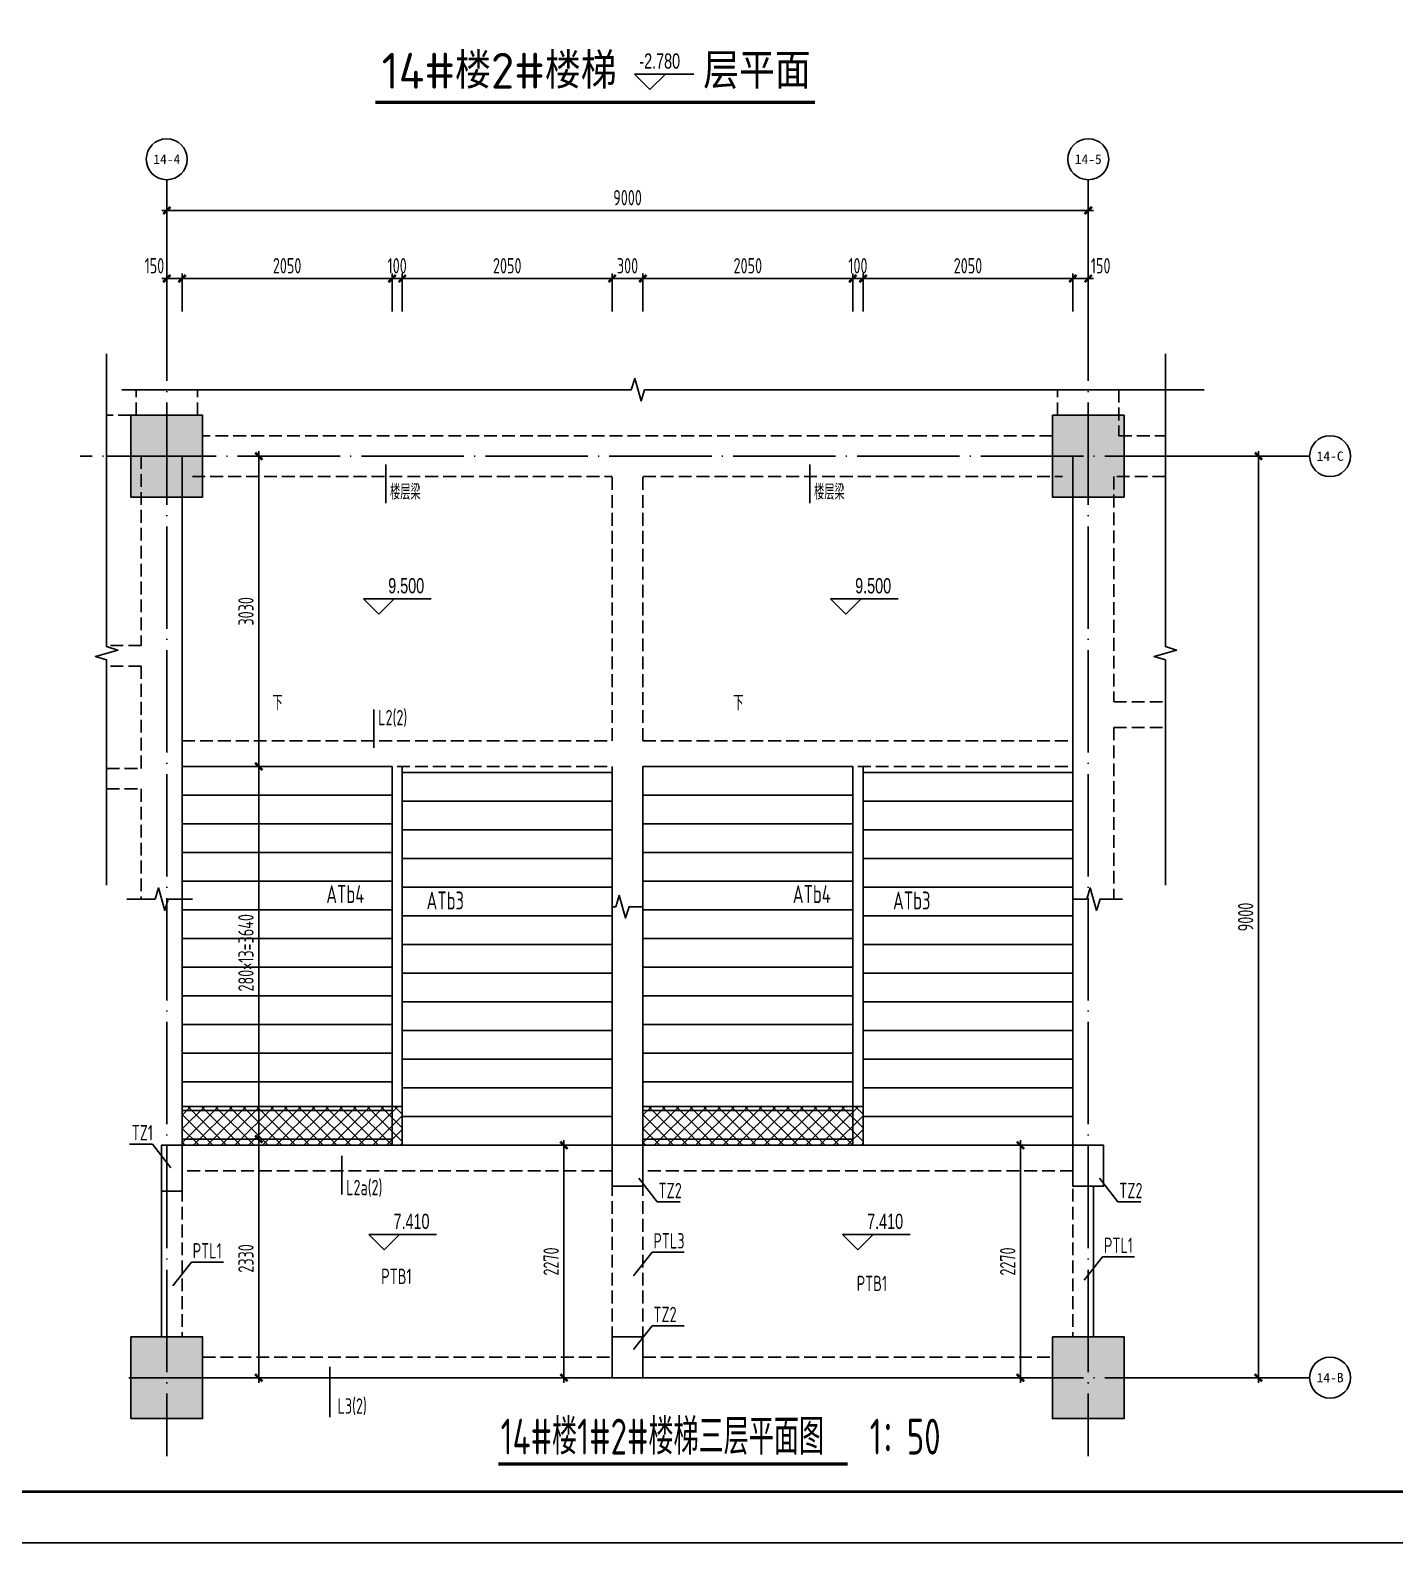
# Model space of a CAD drawing. Extents: x 458696 to 839151, y -191463 to 35158.
# Drawn here: x 521367 to 534694, y -13509 to 1263 of the extents above; entities that cross this region are included whole.
import ezdxf
from ezdxf.enums import TextEntityAlignment as Align

# ---------------------------------------------------------------- set-up
doc = ezdxf.new("R2010")
doc.units = 0
doc.header["$LTSCALE"] = 500
for name, pattern in [('CENTER', [2, 1.25, -0.25, 0.25, -0.25]), ('DASH', [0.35, 0.25, -0.1]), ('DOTE', [2.42, 2, -0.2, 0.02, -0.2])]:
    doc.linetypes.add(name, pattern=pattern)
doc.layers.get('0').update_dxf_attribs({"linetype": 'CONTINUOUS'})
doc.layers.get('Defpoints').update_dxf_attribs({"color": 167, "linetype": 'CONTINUOUS'})
for name, color, linetype in [('02-TEXT_轴号', 7, 'CONTINUOUS'), ('104-14# 核心筒$0$DIM_SYMB', 3, 'CONTINUOUS'), ('AXIS', 253, 'CENTER'), ('DIM', 3, 'CONTINUOUS'), ('DIM_SYMB', 3, 'CONTINUOUS'), ('PUB_TEXT', 7, 'CONTINUOUS'), ('s-beam', 4, 'DASH'), ('s-colu', 2, 'CONTINUOUS'), ('s-colu-hatc', 251, 'CONTINUOUS'), ('s-dim', 3, 'CONTINUOUS'), ('S-DIM-SYMB', 3, 'CONTINUOUS'), ('S-SLAB-HOLE', 5, 'CONTINUOUS'), ('s-stair', 7, 'CONTINUOUS'), ('s-thin', 3, 'CONTINUOUS'), ('S_TEXT', 7, 'CONTINUOUS'), ('S_THIN', 7, 'CONTINUOUS')]:
    doc.layers.add(name, color=color, linetype=linetype)
doc.styles.add('_TCH_AXIS', font='STXIHEI.TTF')
doc.styles.add('_TCH_DIM', font='ros.shx', dxfattribs={"width": 0.8, "bigfont": 'jd.shx'})
doc.styles.add('TSSD_Dimension', font='tssdeng.shx', dxfattribs={"width": 0.7, "bigfont": 'TSSDCHN.SHX'})
doc.styles.add('TSSD_Rein', font='Tssdeng.shx', dxfattribs={"width": 0.7, "bigfont": 'hztxt.shx'})
doc.dimstyles.new('TSSD_50_50', dxfattribs={"dimtxt": 150, "dimasz": 50, "dimexe": 50, "dimexo": 125, "dimgap": 50, "dimtad": 1, "dimdec": 0, "dimzin": 0, "dimdsep": 46, "dimtxsty": 'TSSD_Dimension', "dimblk": 'ARCHTICK', "dimblk1": 'ARCHTICK', "dimblk2": 'ARCHTICK', "dimcen": 0, "dimdle": 50, "dimclrt": 7, "dimadec": 0, "dimazin": 0, "dimtfac": 1, "dimtdec": 0, "dimtix": 1, "dimtmove": 2, "dimatfit": 3, "dimfxl": 1, "dimtolj": 1, "dimtzin": 0, "dimarcsym": 0})

# ---------------------------------------------------------------- blocks, each defined once
blk = doc.blocks.new('_ArchTick')
at = {"color": 0, "const_width": 0.5}
blk.add_lwpolyline([(-0.71, -0.71), (0.71, 0.71)], dxfattribs=at)
blk = doc.blocks.new('*D584')
at = {"layer": 'Defpoints', "color": 0, "transparency": 16777216}
for p in [(533006, -2897), (533363, -2897), (533006, -11897)]:
    blk.add_point(p, dxfattribs=at)
at = {"layer": 's-dim', "color": 0, "lineweight": -2, "transparency": 16777216}
for p, q in [((533131, -2897), (533413, -2897)), ((533363, -11947), (533363, -2847)), ((533131, -11897), (533413, -11897))]:
    blk.add_line(p, q, dxfattribs=at)
at = {"layer": 's-dim', "color": 0, "lineweight": -2, "transparency": 16777216, "xscale": 50, "yscale": 50, "zscale": 50}
for p, rotation in [((533363, -2897), 90), ((533363, -11897), 270)]:
    blk.add_blockref('_ArchTick', p, dxfattribs=dict(at, rotation=rotation))
at = {"layer": 's-dim', "color": 7, "transparency": 16777216, "insert": (533238, -7397), "char_height": 150, "attachment_point": 5, "rotation": 90, "style": 'TSSD_Dimension'}
blk.add_mtext('\\A1;9000', dxfattribs=at)
blk = doc.blocks.new('*D585')
at = {"layer": 'Defpoints', "color": 0, "transparency": 16777216}
for p in [(531701, -497), (522701, -1096), (531701, -1096)]:
    blk.add_point(p, dxfattribs=at)
at = {"layer": 's-dim', "color": 0, "lineweight": -2, "transparency": 16777216}
for p, q in [((522651, -497), (531751, -497)), ((522701, -971), (522701, -447)), ((531701, -971), (531701, -447))]:
    blk.add_line(p, q, dxfattribs=at)
at = {"layer": 's-dim', "color": 0, "lineweight": -2, "transparency": 16777216, "xscale": 50, "yscale": 50, "zscale": 50, "rotation": 180}
blk.add_blockref('_ArchTick', (522701, -497), dxfattribs=at)
at = {"layer": 's-dim', "color": 0, "lineweight": -2, "transparency": 16777216, "xscale": 50, "yscale": 50, "zscale": 50}
blk.add_blockref('_ArchTick', (531701, -497), dxfattribs=at)
at = {"layer": 's-dim', "color": 7, "transparency": 16777216, "insert": (527201, -372), "char_height": 150, "attachment_point": 5, "style": 'TSSD_Dimension'}
blk.add_mtext('\\A1;9000', dxfattribs=at)
blk = doc.blocks.new('*D586')
at = {"layer": 'Defpoints', "color": 0, "transparency": 16777216}
for p in [(523313, -9567), (523599, -9567), (523313, -11897)]:
    blk.add_point(p, dxfattribs=at)
at = {"layer": 's-dim', "color": 0, "lineweight": -2, "transparency": 16777216}
for p, q in [((523438, -9567), (523649, -9567)), ((523599, -11947), (523599, -9517)), ((523438, -11897), (523649, -11897))]:
    blk.add_line(p, q, dxfattribs=at)
at = {"layer": 's-dim', "color": 0, "lineweight": -2, "transparency": 16777216, "xscale": 50, "yscale": 50, "zscale": 50}
for p, rotation in [((523599, -9567), 90), ((523599, -11897), 270)]:
    blk.add_blockref('_ArchTick', p, dxfattribs=dict(at, rotation=rotation))
at = {"layer": 's-dim', "color": 7, "transparency": 16777216, "insert": (523474, -10732), "char_height": 150, "attachment_point": 5, "rotation": 90, "style": 'TSSD_Dimension'}
blk.add_mtext('\\A1;2330', dxfattribs=at)
blk = doc.blocks.new('*D587')
at = {"layer": 'Defpoints', "color": 0, "transparency": 16777216}
for p in [(523313, -5927), (523599, -5927), (523313, -9567)]:
    blk.add_point(p, dxfattribs=at)
at = {"layer": 's-dim', "color": 0, "lineweight": -2, "transparency": 16777216}
for p, q in [((523599, -9617), (523599, -5877)), ((523438, -5927), (523649, -5927)), ((523438, -9567), (523649, -9567))]:
    blk.add_line(p, q, dxfattribs=at)
at = {"layer": 's-dim', "color": 0, "lineweight": -2, "transparency": 16777216, "xscale": 50, "yscale": 50, "zscale": 50}
for p, rotation in [((523599, -5927), 90), ((523599, -9567), 270)]:
    blk.add_blockref('_ArchTick', p, dxfattribs=dict(at, rotation=rotation))
at = {"layer": 's-dim', "color": 7, "transparency": 16777216, "insert": (523474, -7747), "char_height": 150, "attachment_point": 5, "rotation": 90, "style": 'TSSD_Dimension'}
blk.add_mtext('\\A1;280×13=3640', dxfattribs=at)
blk = doc.blocks.new('*D588')
at = {"layer": 'Defpoints', "color": 0, "transparency": 16777216}
for p in [(523313, -2897), (523599, -2897), (523313, -5927)]:
    blk.add_point(p, dxfattribs=at)
at = {"layer": 's-dim', "color": 0, "lineweight": -2, "transparency": 16777216}
for p, q in [((523438, -2897), (523649, -2897)), ((523599, -5977), (523599, -2847)), ((523438, -5927), (523649, -5927))]:
    blk.add_line(p, q, dxfattribs=at)
at = {"layer": 's-dim', "color": 0, "lineweight": -2, "transparency": 16777216, "xscale": 50, "yscale": 50, "zscale": 50}
for p, rotation in [((523599, -2897), 90), ((523599, -5927), 270)]:
    blk.add_blockref('_ArchTick', p, dxfattribs=dict(at, rotation=rotation))
at = {"layer": 's-dim', "color": 7, "transparency": 16777216, "insert": (523474, -4412), "char_height": 150, "attachment_point": 5, "rotation": 90, "style": 'TSSD_Dimension'}
blk.add_mtext('\\A1;3030', dxfattribs=at)
blk = doc.blocks.new('*D589')
at = {"layer": 'Defpoints', "color": 0, "transparency": 16777216}
for p in [(522851, -1162), (522701, -1610), (522851, -1610)]:
    blk.add_point(p, dxfattribs=at)
at = {"layer": 's-dim', "color": 0, "lineweight": -2, "transparency": 16777216}
for p, q in [((522651, -1162), (522901, -1162)), ((522701, -1485), (522701, -1112)), ((522851, -1485), (522851, -1112))]:
    blk.add_line(p, q, dxfattribs=at)
at = {"layer": 's-dim', "color": 0, "lineweight": -2, "transparency": 16777216, "xscale": 50, "yscale": 50, "zscale": 50, "rotation": 180}
blk.add_blockref('_ArchTick', (522701, -1162), dxfattribs=at)
at = {"layer": 's-dim', "color": 0, "lineweight": -2, "transparency": 16777216, "xscale": 50, "yscale": 50, "zscale": 50}
blk.add_blockref('_ArchTick', (522851, -1162), dxfattribs=at)
at = {"layer": 's-dim', "color": 7, "transparency": 16777216, "insert": (522580, -1037), "char_height": 150, "attachment_point": 5, "style": 'TSSD_Dimension'}
blk.add_mtext('\\A1;150', dxfattribs=at)
blk = doc.blocks.new('*D590')
at = {"layer": 'Defpoints', "color": 0, "transparency": 16777216}
for p in [(524901, -1162), (522851, -1610), (524901, -1610)]:
    blk.add_point(p, dxfattribs=at)
at = {"layer": 's-dim', "color": 0, "lineweight": -2, "transparency": 16777216}
for p, q in [((522801, -1162), (524951, -1162)), ((522851, -1485), (522851, -1112)), ((524901, -1485), (524901, -1112))]:
    blk.add_line(p, q, dxfattribs=at)
at = {"layer": 's-dim', "color": 0, "lineweight": -2, "transparency": 16777216, "xscale": 50, "yscale": 50, "zscale": 50, "rotation": 180}
blk.add_blockref('_ArchTick', (522851, -1162), dxfattribs=at)
at = {"layer": 's-dim', "color": 0, "lineweight": -2, "transparency": 16777216, "xscale": 50, "yscale": 50, "zscale": 50}
blk.add_blockref('_ArchTick', (524901, -1162), dxfattribs=at)
at = {"layer": 's-dim', "color": 7, "transparency": 16777216, "insert": (523876, -1037), "char_height": 150, "attachment_point": 5, "style": 'TSSD_Dimension'}
blk.add_mtext('\\A1;2050', dxfattribs=at)
blk = doc.blocks.new('*D591')
at = {"layer": 'Defpoints', "color": 0, "transparency": 16777216}
for p in [(525001, -1162), (524901, -1610), (525001, -1610)]:
    blk.add_point(p, dxfattribs=at)
at = {"layer": 's-dim', "color": 0, "lineweight": -2, "transparency": 16777216}
for p, q in [((524901, -1162), (524851, -1162)), ((524901, -1485), (524901, -1112)), ((524901, -1162), (525001, -1162)), ((525001, -1485), (525001, -1112)), ((525001, -1162), (525051, -1162))]:
    blk.add_line(p, q, dxfattribs=at)
at = {"layer": 's-dim', "color": 0, "lineweight": -2, "transparency": 16777216, "xscale": 50, "yscale": 50, "zscale": 50}
blk.add_blockref('_ArchTick', (524901, -1162), dxfattribs=at)
at = {"layer": 's-dim', "color": 0, "lineweight": -2, "transparency": 16777216, "xscale": 50, "yscale": 50, "zscale": 50, "rotation": 180}
blk.add_blockref('_ArchTick', (525001, -1162), dxfattribs=at)
at = {"layer": 's-dim', "color": 7, "transparency": 16777216, "insert": (524951, -1037), "char_height": 150, "attachment_point": 5, "style": 'TSSD_Dimension'}
blk.add_mtext('\\A1;100', dxfattribs=at)
blk = doc.blocks.new('*D592')
at = {"layer": 'Defpoints', "color": 0, "transparency": 16777216}
for p in [(527051, -1162), (525001, -1610), (527051, -1610)]:
    blk.add_point(p, dxfattribs=at)
at = {"layer": 's-dim', "color": 0, "lineweight": -2, "transparency": 16777216}
for p, q in [((524951, -1162), (527101, -1162)), ((525001, -1485), (525001, -1112)), ((527051, -1485), (527051, -1112))]:
    blk.add_line(p, q, dxfattribs=at)
at = {"layer": 's-dim', "color": 0, "lineweight": -2, "transparency": 16777216, "xscale": 50, "yscale": 50, "zscale": 50, "rotation": 180}
blk.add_blockref('_ArchTick', (525001, -1162), dxfattribs=at)
at = {"layer": 's-dim', "color": 0, "lineweight": -2, "transparency": 16777216, "xscale": 50, "yscale": 50, "zscale": 50}
blk.add_blockref('_ArchTick', (527051, -1162), dxfattribs=at)
at = {"layer": 's-dim', "color": 7, "transparency": 16777216, "insert": (526026, -1037), "char_height": 150, "attachment_point": 5, "style": 'TSSD_Dimension'}
blk.add_mtext('\\A1;2050', dxfattribs=at)
blk = doc.blocks.new('*D593')
at = {"layer": 'Defpoints', "color": 0, "transparency": 16777216}
for p in [(527351, -1162), (527051, -1610), (527351, -1610)]:
    blk.add_point(p, dxfattribs=at)
at = {"layer": 's-dim', "color": 0, "lineweight": -2, "transparency": 16777216}
for p, q in [((527051, -1162), (527001, -1162)), ((527051, -1485), (527051, -1112)), ((527051, -1162), (527351, -1162)), ((527351, -1485), (527351, -1112)), ((527351, -1162), (527401, -1162))]:
    blk.add_line(p, q, dxfattribs=at)
at = {"layer": 's-dim', "color": 0, "lineweight": -2, "transparency": 16777216, "xscale": 50, "yscale": 50, "zscale": 50}
blk.add_blockref('_ArchTick', (527051, -1162), dxfattribs=at)
at = {"layer": 's-dim', "color": 0, "lineweight": -2, "transparency": 16777216, "xscale": 50, "yscale": 50, "zscale": 50, "rotation": 180}
blk.add_blockref('_ArchTick', (527351, -1162), dxfattribs=at)
at = {"layer": 's-dim', "color": 7, "transparency": 16777216, "insert": (527201, -1037), "char_height": 150, "attachment_point": 5, "style": 'TSSD_Dimension'}
blk.add_mtext('\\A1;300', dxfattribs=at)
blk = doc.blocks.new('*D594')
at = {"layer": 'Defpoints', "color": 0, "transparency": 16777216}
for p in [(529401, -1162), (527351, -1610), (529401, -1610)]:
    blk.add_point(p, dxfattribs=at)
at = {"layer": 's-dim', "color": 0, "lineweight": -2, "transparency": 16777216}
for p, q in [((527301, -1162), (529451, -1162)), ((527351, -1485), (527351, -1112)), ((529401, -1485), (529401, -1112))]:
    blk.add_line(p, q, dxfattribs=at)
at = {"layer": 's-dim', "color": 0, "lineweight": -2, "transparency": 16777216, "xscale": 50, "yscale": 50, "zscale": 50, "rotation": 180}
blk.add_blockref('_ArchTick', (527351, -1162), dxfattribs=at)
at = {"layer": 's-dim', "color": 0, "lineweight": -2, "transparency": 16777216, "xscale": 50, "yscale": 50, "zscale": 50}
blk.add_blockref('_ArchTick', (529401, -1162), dxfattribs=at)
at = {"layer": 's-dim', "color": 7, "transparency": 16777216, "insert": (528376, -1037), "char_height": 150, "attachment_point": 5, "style": 'TSSD_Dimension'}
blk.add_mtext('\\A1;2050', dxfattribs=at)
blk = doc.blocks.new('*D595')
at = {"layer": 'Defpoints', "color": 0, "transparency": 16777216}
for p in [(529501, -1162), (529401, -1610), (529501, -1610)]:
    blk.add_point(p, dxfattribs=at)
at = {"layer": 's-dim', "color": 0, "lineweight": -2, "transparency": 16777216}
for p, q in [((529401, -1162), (529351, -1162)), ((529401, -1485), (529401, -1112)), ((529401, -1162), (529501, -1162)), ((529501, -1485), (529501, -1112)), ((529501, -1162), (529551, -1162))]:
    blk.add_line(p, q, dxfattribs=at)
at = {"layer": 's-dim', "color": 0, "lineweight": -2, "transparency": 16777216, "xscale": 50, "yscale": 50, "zscale": 50}
blk.add_blockref('_ArchTick', (529401, -1162), dxfattribs=at)
at = {"layer": 's-dim', "color": 0, "lineweight": -2, "transparency": 16777216, "xscale": 50, "yscale": 50, "zscale": 50, "rotation": 180}
blk.add_blockref('_ArchTick', (529501, -1162), dxfattribs=at)
at = {"layer": 's-dim', "color": 7, "transparency": 16777216, "insert": (529451, -1037), "char_height": 150, "attachment_point": 5, "style": 'TSSD_Dimension'}
blk.add_mtext('\\A1;100', dxfattribs=at)
blk = doc.blocks.new('*D596')
at = {"layer": 'Defpoints', "color": 0, "transparency": 16777216}
for p in [(531551, -1162), (529501, -1610), (531551, -1610)]:
    blk.add_point(p, dxfattribs=at)
at = {"layer": 's-dim', "color": 0, "lineweight": -2, "transparency": 16777216}
for p, q in [((529451, -1162), (531601, -1162)), ((529501, -1485), (529501, -1112)), ((531551, -1485), (531551, -1112))]:
    blk.add_line(p, q, dxfattribs=at)
at = {"layer": 's-dim', "color": 0, "lineweight": -2, "transparency": 16777216, "xscale": 50, "yscale": 50, "zscale": 50, "rotation": 180}
blk.add_blockref('_ArchTick', (529501, -1162), dxfattribs=at)
at = {"layer": 's-dim', "color": 0, "lineweight": -2, "transparency": 16777216, "xscale": 50, "yscale": 50, "zscale": 50}
blk.add_blockref('_ArchTick', (531551, -1162), dxfattribs=at)
at = {"layer": 's-dim', "color": 7, "transparency": 16777216, "insert": (530526, -1037), "char_height": 150, "attachment_point": 5, "style": 'TSSD_Dimension'}
blk.add_mtext('\\A1;2050', dxfattribs=at)
blk = doc.blocks.new('*D597')
at = {"layer": 'Defpoints', "color": 0, "transparency": 16777216}
for p in [(531701, -1162), (531551, -1610), (531701, -1610)]:
    blk.add_point(p, dxfattribs=at)
at = {"layer": 's-dim', "color": 0, "lineweight": -2, "transparency": 16777216}
for p, q in [((531501, -1162), (531751, -1162)), ((531551, -1485), (531551, -1112)), ((531701, -1485), (531701, -1112))]:
    blk.add_line(p, q, dxfattribs=at)
at = {"layer": 's-dim', "color": 0, "lineweight": -2, "transparency": 16777216, "xscale": 50, "yscale": 50, "zscale": 50, "rotation": 180}
blk.add_blockref('_ArchTick', (531551, -1162), dxfattribs=at)
at = {"layer": 's-dim', "color": 0, "lineweight": -2, "transparency": 16777216, "xscale": 50, "yscale": 50, "zscale": 50}
blk.add_blockref('_ArchTick', (531701, -1162), dxfattribs=at)
at = {"layer": 's-dim', "color": 7, "transparency": 16777216, "insert": (531822, -1037), "char_height": 150, "attachment_point": 5, "style": 'TSSD_Dimension'}
blk.add_mtext('\\A1;150', dxfattribs=at)
blk = doc.blocks.new('*D598')
at = {"layer": 'Defpoints', "color": 0, "transparency": 16777216}
for p in [(526465, -9627), (526580, -9627), (526465, -11897)]:
    blk.add_point(p, dxfattribs=at)
at = {"layer": 's-dim', "color": 0, "lineweight": -2, "transparency": 16777216}
for p, q in [((526580, -11947), (526580, -9577)), ((526590, -9627), (526630, -9627)), ((526590, -11897), (526630, -11897))]:
    blk.add_line(p, q, dxfattribs=at)
at = {"layer": 's-dim', "color": 0, "lineweight": -2, "transparency": 16777216, "xscale": 50, "yscale": 50, "zscale": 50}
for p, rotation in [((526580, -9627), 90), ((526580, -11897), 270)]:
    blk.add_blockref('_ArchTick', p, dxfattribs=dict(at, rotation=rotation))
at = {"layer": 's-dim', "color": 7, "transparency": 16777216, "insert": (526455, -10762), "char_height": 150, "attachment_point": 5, "rotation": 90, "style": 'TSSD_Dimension'}
blk.add_mtext('\\A1;2270', dxfattribs=at)
blk = doc.blocks.new('*D599')
at = {"layer": 'Defpoints', "color": 0, "transparency": 16777216}
for p in [(530925, -9627), (531039, -9627), (530925, -11897)]:
    blk.add_point(p, dxfattribs=at)
at = {"layer": 's-dim', "color": 0, "lineweight": -2, "transparency": 16777216}
for p, q in [((531039, -11947), (531039, -9577)), ((531050, -9627), (531089, -9627)), ((531050, -11897), (531089, -11897))]:
    blk.add_line(p, q, dxfattribs=at)
at = {"layer": 's-dim', "color": 0, "lineweight": -2, "transparency": 16777216, "xscale": 50, "yscale": 50, "zscale": 50}
for p, rotation in [((531039, -9627), 90), ((531039, -11897), 270)]:
    blk.add_blockref('_ArchTick', p, dxfattribs=dict(at, rotation=rotation))
at = {"layer": 's-dim', "color": 7, "transparency": 16777216, "insert": (530914, -10762), "char_height": 150, "attachment_point": 5, "rotation": 90, "style": 'TSSD_Dimension'}
blk.add_mtext('\\A1;2270', dxfattribs=at)

msp = doc.modelspace()

# ---------------------------------------------------------------- hatches: boundary and pattern name
at = {"layer": 's-colu-hatc'}
for points in [[(522350.875, -2496.598), (523050.875, -2496.598), (523050.875, -3296.598), (522350.875, -3296.598)], [(531350.875, -2496.598), (532050.875, -2496.598), (532050.875, -3296.598), (531350.875, -3296.598)], [(522350.875, -11496.598), (523050.875, -11496.598), (523050.875, -12296.598), (522350.875, -12296.598)], [(531350.875, -11496.598), (532050.875, -11496.598), (532050.875, -12296.598), (531350.875, -12296.598)]]:
    msp.add_hatch(color=256, dxfattribs=at).paths.add_polyline_path(points)
at = {"layer": 'S-SLAB-HOLE'}
h = msp.add_hatch(dxfattribs=at)
h.set_pattern_fill('ANSI37', color=251, scale=30, angle=180)
h.set_pattern_definition([(225, (738110.63, -2729.46), (67.35192, -67.35192), []), (315, (738110.63, -2729.46), (67.35192, 67.35192), [])])
h.paths.add_polyline_path([(525000.875, -9626.598), (522850.875, -9626.598), (522850.875, -9246.598), (525000.875, -9246.598)])
h = msp.add_hatch(dxfattribs=at)
h.set_pattern_fill('ANSI37', color=251, scale=30, angle=180)
h.set_pattern_definition([(225, (742610.63, -2729.46), (67.35192, -67.35192), []), (315, (742610.63, -2729.46), (67.35192, 67.35192), [])])
h.paths.add_polyline_path([(529500.875, -9626.598), (527350.875, -9626.598), (527350.875, -9246.598), (529500.875, -9246.598)])

# ---------------------------------------------------------------- linework, layer by layer
msp.add_lwpolyline([(505278.024, -13508.751), (505278.024, 16191.249), (557828.024, 16191.249), (557828.024, -13508.751)], close=True)
at = {"const_width": 25}
msp.add_lwpolyline([(506528.024, -13008.751), (506528.024, 15691.249), (557328.024, 15691.249), (557328.024, -13008.751)], close=True, dxfattribs=at)
at = {"color": 5}
for points in [[(525000.875, -9626.598), (522850.875, -9626.598), (522850.875, -9246.598), (525000.875, -9246.598)], [(529500.875, -9626.598), (527350.875, -9626.598), (527350.875, -9246.598), (529500.875, -9246.598)]]:
    msp.add_lwpolyline(points, close=True, dxfattribs=at)
at = {"layer": '104-14# 核心筒$0$DIM_SYMB'}
for points in [[(523875.875, -5536.598, 0, 0, 0), (523875.875, -10646.598, 0, 0, 0), (526025.875, -10646.598, 0, 0, 0), (526025.875, -6266.598, 120, 0, 0), (526025.875, -5816.598, 0, 0, 0)], [(528375.875, -5536.598, 0, 0, 0), (528375.875, -10646.598, 0, 0, 0), (530525.875, -10646.598, 0, 0, 0), (530525.875, -6266.598, 120, 0, 0), (530525.875, -5816.598, 0, 0, 0)]]:
    msp.add_lwpolyline(points, format="xyseb", dxfattribs=at)
at = {"layer": 'AXIS', "color": 8, "linetype": 'DOTE'}
for p, q in [((522700.875, -1161.871), (522700.875, -12664.644)), ((531700.875, -1161.871), (531700.875, -12664.644)), ((532863.028, -2896.598), (521856.342, -2896.598)), ((532863.028, -11896.598), (522328.637, -11896.598))]:
    msp.add_line(p, q, dxfattribs=at)
at = {"layer": 'DIM'}
for p, q in [((527420.308, 685.656), (527270.308, 835.656)), ((527270.308, 835.656), (527849.55, 835.656)), ((527420.308, 685.656), (527570.308, 835.656)), ((524773.021, -4438.457), (524623.021, -4288.457)), ((524623.021, -4288.457), (525282.64, -4288.457)), ((524773.021, -4438.457), (524923.021, -4288.457)), ((529333.797, -4439.134), (529183.797, -4289.134)), ((529183.797, -4289.134), (529843.416, -4289.134)), ((529333.797, -4439.134), (529483.797, -4289.134)), ((524825.025, -10646.598), (524675.025, -10496.598)), ((524675.025, -10496.598), (525334.644, -10496.598)), ((524825.025, -10646.598), (524975.025, -10496.598)), ((529450.875, -10646.598), (529300.875, -10496.598)), ((529300.875, -10496.598), (529960.495, -10496.598)), ((529450.875, -10646.598), (529600.875, -10496.598))]:
    msp.add_line(p, q, dxfattribs=at)
at = {"layer": 'DIM_SYMB', "const_width": 35}
msp.add_lwpolyline([(524737.819, 559.396), (529032.2, 559.396)], dxfattribs=at)
at = {"layer": 's-beam'}
for p, q in [((522400.875, -2496.598), (522400.875, -2247.187)), ((523000.875, -2496.598), (523000.875, -2247.187)), ((531400.875, -2496.598), (531400.875, -2247.187)), ((532000.875, -2247.187), (532000.875, -2696.598)), ((522350.875, -2496.598), (522113.495, -2496.598)), ((531350.875, -2696.598), (523050.875, -2696.598)), ((532000.875, -2696.598), (532454.41, -2696.598)), ((522113.495, -2896.598), (522450.875, -2896.598)), ((522450.875, -2896.598), (522450.875, -4746.598)), ((522950.875, -3096.598), (527050.875, -3096.598)), ((527050.875, -5676.598), (527050.875, -3096.598)), ((527350.875, -5676.598), (527350.875, -3096.598)), ((527350.875, -3096.598), (531450.875, -3096.598)), ((531950.875, -3096.598), (531950.875, -5296.598)), ((532454.41, -3096.598), (531950.875, -3096.598)), ((522450.875, -4746.598), (522113.495, -4746.598)), ((522450.875, -4946.598), (522113.495, -4946.598)), ((522450.875, -4946.598), (522450.875, -5946.598)), ((531950.875, -5296.598), (532454.41, -5296.598)), ((531950.875, -5546.598), (531950.875, -7222.98)), ((531950.875, -5546.598), (532454.41, -5546.598)), ((522850.875, -5676.598), (527050.875, -5676.598)), ((527350.875, -5676.598), (531550.875, -5676.598)), ((522113.495, -5946.598), (522450.875, -5946.598)), ((522850.875, -5926.598), (527050.875, -5926.598)), ((527350.875, -5926.598), (531550.875, -5926.598)), ((522113.495, -6146.598), (522450.875, -6146.598)), ((522450.875, -6146.598), (522450.875, -7222.98)), ((522850.875, -9876.598), (522850.875, -11496.598)), ((527050.875, -9876.598), (522850.875, -9876.598)), ((527050.875, -11696.598), (527050.875, -9876.598)), ((527350.875, -11696.598), (527350.875, -9876.598)), ((531550.875, -9876.598), (527350.875, -9876.598)), ((531550.875, -9876.598), (531550.875, -11496.598)), ((523050.875, -11696.598), (527050.875, -11696.598)), ((527350.875, -11696.598), (531350.875, -11696.598))]:
    msp.add_line(p, q, dxfattribs=at)
at = {"layer": 's-beam', "linetype": 'ByBlock'}
for p, q in [((522850.875, -2896.598), (522850.875, -7222.98)), ((531550.875, -2896.598), (531550.875, -7222.98)), ((527050.875, -7296.598), (527050.875, -5926.598)), ((527350.875, -7296.598), (527350.875, -5926.598)), ((527050.875, -9626.598), (527050.875, -9596.598)), ((527350.875, -9626.598), (527350.875, -9596.598)), ((522650.875, -9626.598), (522650.875, -11496.598)), ((531750.875, -9626.598), (522650.875, -9626.598)), ((531750.875, -10026.598), (531750.875, -11496.598)), ((523050.875, -11896.598), (531350.875, -11896.598))]:
    msp.add_line(p, q, dxfattribs=at)
at = {"layer": 's-colu'}
for points in [[(522350.875, -2496.598), (523050.875, -2496.598), (523050.875, -3296.598), (522350.875, -3296.598)], [(531350.875, -2496.598), (532050.875, -2496.598), (532050.875, -3296.598), (531350.875, -3296.598)], [(522650.875, -10076.598), (522650.875, -9626.598), (522850.875, -9626.598), (522850.875, -10076.598)], [(527050.875, -9626.598), (527350.875, -9626.598), (527350.875, -10026.598), (527050.875, -10026.598)], [(531550.875, -9626.598), (531850.875, -9626.598), (531850.875, -10026.598), (531550.875, -10026.598)], [(522350.875, -11496.598), (523050.875, -11496.598), (523050.875, -12296.598), (522350.875, -12296.598)], [(527050.875, -11496.598), (527350.875, -11496.598), (527350.875, -11896.598), (527050.875, -11896.598)], [(531350.875, -11496.598), (532050.875, -11496.598), (532050.875, -12296.598), (531350.875, -12296.598)]]:
    msp.add_lwpolyline(points, close=True, dxfattribs=at)
at = {"layer": 's-dim'}
for p, q in [((522700.875, -1196.598), (522700.875, -196.598)), ((531700.875, -1196.598), (531700.875, -196.598)), ((532863.028, -2896.598), (533863.028, -2896.598)), ((532863.028, -11896.598), (533863.028, -11896.598))]:
    msp.add_line(p, q, dxfattribs=at)
for centre in [(522700.875, 3.402), (531700.875, 3.402), (534063.028, -2896.598), (534063.028, -11896.598)]:
    msp.add_circle(centre, 200, dxfattribs=at)
at = {"layer": 'S-DIM-SYMB', "const_width": 35}
msp.add_lwpolyline([(525939.304, -12740.034), (529349.572, -12740.034)], dxfattribs=at)
at = {"layer": 's-stair'}
for p, q in [((522850.875, -9626.598), (522850.875, -5926.598)), ((522850.875, -5926.598), (524900.875, -5926.598)), ((524900.875, -9626.598), (524900.875, -5926.598)), ((525000.875, -5926.598), (525000.875, -9626.598)), ((527050.875, -5986.598), (525000.875, -5986.598)), ((527050.875, -9626.598), (527050.875, -5986.598)), ((527350.875, -5926.598), (529400.875, -5926.598)), ((527350.875, -9596.598), (527350.875, -5956.598)), ((529400.875, -9626.598), (529400.875, -5926.598)), ((529500.875, -5926.598), (529500.875, -9626.598)), ((531550.875, -5986.598), (529500.875, -5986.598)), ((531550.875, -5986.598), (531550.875, -9626.598)), ((522850.875, -6206.598), (524900.875, -6206.598)), ((527050.875, -6266.598), (525000.875, -6266.598)), ((527350.875, -6206.598), (529400.875, -6206.598)), ((531550.875, -6266.598), (529500.875, -6266.598)), ((522850.875, -6486.598), (524900.875, -6486.598)), ((527350.875, -6486.598), (529400.875, -6486.598)), ((527050.875, -6546.598), (525000.875, -6546.598)), ((531550.875, -6546.598), (529500.875, -6546.598)), ((522850.875, -6766.598), (524900.875, -6766.598)), ((527350.875, -6766.598), (529400.875, -6766.598)), ((527050.875, -6826.598), (525000.875, -6826.598)), ((531550.875, -6826.598), (529500.875, -6826.598)), ((522850.875, -7046.598), (524900.875, -7046.598)), ((527350.875, -7046.598), (529400.875, -7046.598)), ((527050.875, -7106.598), (525000.875, -7106.598)), ((531550.875, -7106.598), (529500.875, -7106.598)), ((522850.875, -7326.598), (524900.875, -7326.598)), ((527350.875, -7326.598), (529400.875, -7326.598)), ((527050.875, -7386.598), (525000.875, -7386.598)), ((531550.875, -7386.598), (529500.875, -7386.598)), ((522850.875, -7606.598), (524900.875, -7606.598)), ((527050.875, -7666.598), (525000.875, -7666.598)), ((527350.875, -7606.598), (529400.875, -7606.598)), ((531550.875, -7666.598), (529500.875, -7666.598)), ((522850.875, -7886.598), (524900.875, -7886.598)), ((527050.875, -7946.598), (525000.875, -7946.598)), ((527350.875, -7886.598), (529400.875, -7886.598)), ((531550.875, -7946.598), (529500.875, -7946.598)), ((522850.875, -8166.598), (524900.875, -8166.598)), ((527050.875, -8226.598), (525000.875, -8226.598)), ((527350.875, -8166.598), (529400.875, -8166.598)), ((531550.875, -8226.598), (529500.875, -8226.598)), ((522850.875, -8446.598), (524900.875, -8446.598)), ((527050.875, -8506.598), (525000.875, -8506.598)), ((527350.875, -8446.598), (529400.875, -8446.598)), ((531550.875, -8506.598), (529500.875, -8506.598)), ((522850.875, -8726.598), (524900.875, -8726.598)), ((527050.875, -8786.598), (525000.875, -8786.598)), ((527350.875, -8726.598), (529400.875, -8726.598)), ((531550.875, -8786.598), (529500.875, -8786.598)), ((522850.875, -9006.598), (524900.875, -9006.598)), ((527350.875, -9006.598), (529400.875, -9006.598)), ((527050.875, -9066.598), (525000.875, -9066.598)), ((531550.875, -9066.598), (529500.875, -9066.598)), ((522850.875, -9286.598), (524900.875, -9286.598)), ((527350.875, -9286.598), (529400.875, -9286.598)), ((527050.875, -9346.598), (525000.875, -9346.598)), ((531550.875, -9346.598), (529500.875, -9346.598)), ((522850.875, -9566.598), (524900.875, -9566.598)), ((527350.875, -9566.598), (529400.875, -9566.598)), ((529400.875, -9566.598), (527350.875, -9566.598)), ((527050.875, -9626.598), (525000.875, -9626.598))]:
    msp.add_line(p, q, dxfattribs=at)
at = {"layer": 's-thin'}
for points in [[(522113.495, -1895.727), (522113.495, -4756.619), (522223.495, -4791.619), (522003.495, -4851.619), (522113.495, -4886.619), (522113.495, -7086.641)], [(532454.41, -1895.727), (532454.41, -4756.619), (532564.41, -4791.619), (532344.41, -4851.619), (532454.41, -4886.619), (532454.41, -7086.641)], [(522260.875, -2247.187), (527238.12, -2247.187), (527273.12, -2137.187), (527333.12, -2357.187), (527368.12, -2247.187), (532834.156, -2247.187)], [(522310.875, -7222.98), (522585.875, -7222.98), (522620.875, -7112.98), (522680.875, -7332.98), (522715.875, -7222.98), (522950.875, -7222.98)], [(527050.875, -7296.598), (527085.875, -7296.598), (527120.875, -7186.598), (527180.875, -7406.598), (527215.875, -7296.598), (527350.875, -7296.598)], [(531550.875, -7222.98), (531685.875, -7222.98), (531720.875, -7112.98), (531780.875, -7332.98), (531815.875, -7222.98), (532034.485, -7222.98)]]:
    msp.add_lwpolyline(points, dxfattribs=at)
at = {"layer": 'S_THIN'}
for p, q in [((524839.504, -3354.223), (524839.504, -2978.841)), ((528980.902, -3354.223), (528980.902, -2978.841)), ((524723.343, -5744.95), (524723.343, -5369.568)), ((522560.464, -9615.243), (522337.321, -9615.243)), ((522741.287, -9845.895), (522560.464, -9615.243)), ((524410.403, -10106.398), (524410.403, -9731.016)), ((527310.58, -9949.287), (527491.403, -10179.939)), ((531810.58, -9949.287), (531991.403, -10179.939)), ((527491.403, -10179.939), (527714.546, -10179.939)), ((531991.403, -10179.939), (532214.546, -10179.939)), ((522760.464, -10999.305), (522941.287, -10768.653)), ((522941.287, -10768.653), (523253.365, -10768.653)), ((527260.464, -10901.924), (527441.287, -10671.272)), ((527441.287, -10671.272), (527753.365, -10671.272)), ((531660.464, -10945.523), (531841.287, -10714.871)), ((531841.287, -10714.871), (532153.365, -10714.871)), ((527260.464, -11620.71), (527441.287, -11390.058)), ((527441.287, -11390.058), (527753.365, -11390.058)), ((524293.641, -12282.968), (524293.641, -11791.411))]:
    msp.add_line(p, q, dxfattribs=at)

# ---------------------------------------------------------------- texts
at = {"layer": '02-TEXT_轴号', "style": '_TCH_AXIS'}
for s, height, width, p, p2 in [('14-4', 93.0665, 1.063013, (522568.835, -43.131), (522832.916, -43.131)), ('14-5', 94.4234, 1.045825, (531569.076, -43.81), (531832.675, -43.81)), ('14-C', 91.3684, 0.960446, (533930.691, -2942.282), (534195.365, -2942.282)), ('14-B', 91.5413, 1.072151, (533930.721, -11942.369), (534195.335, -11942.369))]:
    msp.add_text(s, height=height, dxfattribs=dict(at, width=width)).set_placement(p, p2, align=Align.FIT)
at = {"layer": 'PUB_TEXT', "style": '_TCH_DIM', "width": 0.705882}
for s, p in [('-2.780', (527316.367, 888.156)), ('9.500', (524863.64, -4235.957)), ('9.500', (529424.416, -4236.634)), ('下', (523733.455, -5379.098)), ('下', (528233.455, -5379.098)), ('7.410', (524915.644, -10444.098)), ('7.410', (529541.495, -10444.098))]:
    msp.add_text(s, height=148.75, dxfattribs=at).set_placement(p)
at = {"layer": 's-dim', "color": 0, "char_height": 175, "width": 439.11329, "attachment_point": 3, "style": 'TSSD_Rein'}
for s, insert in [('ATb4', (524629.683, -7086.397)), ('ATb4', (529185.954, -7086.397)), ('ATb3', (525603.166, -7148.862)), ('ATb3', (530159.436, -7148.862))]:
    msp.add_mtext(s, dxfattribs=dict(at, insert=insert))
at = {"layer": 'S-DIM-SYMB', "color": 0, "style": 'TSSD_Rein'}
for s, p in [('14#楼2#楼梯', (524798.824, 692.442)), ('层平面', (527940.251, 692.442))]:
    msp.add_text(s, height=350, dxfattribs=at).set_placement(p)
at = {"layer": 'S-DIM-SYMB', "color": 0, "insert": (525961.296, -12297.308), "char_height": 350, "width": 4716.96083, "attachment_point": 1, "style": 'TSSD_Rein'}
msp.add_mtext('14#楼1#2#楼梯三层平面图   1：50', dxfattribs=at)
at = {"layer": 'S_TEXT', "ltscale": 99, "style": 'TSSD_Dimension', "width": 0.7}
for s, p in [('楼层梁', (524881.62, -3321.145)), ('楼层梁', (529023.018, -3321.145)), ('L2(2) ', (524765.459, -5524.625)), ('TZ1', (522358.105, -9579.192)), ('L2a(2) ', (524452.519, -10114.097)), ('TZ2', (527503.954, -10143.888)), ('TZ2', (532003.954, -10143.888)), ('PTL3', (527453.838, -10635.221)), ('PTL1', (522953.838, -10732.602)), ('PTL1', (531853.838, -10678.82)), ('PTB1', (524795.674, -10982.224)), ('PTB1', (529439.104, -11051.384)), ('TZ2', (527453.838, -11354.007))]:
    msp.add_text(s, height=150, dxfattribs=at).set_placement(p)
msp.add_text('L3(2) ', height=150, dxfattribs=at).set_placement((524368.641, -12097.96), align=Align.TOP_LEFT)

# ---------------------------------------------------------------- dimensions: what is measured, and where the dimension line sits
at = {"layer": 's-dim'}
for p1, p2, distance, picture, middle in [((522700.875, -1095.721), (531700.875, -1095.721), 599.123, '*D585', (527200.875, -371.598)), ((533005.666, -11896.598), (533005.666, -2896.598), -357.362, '*D584', (533238.028, -7396.598))]:
    dim = msp.add_aligned_dim(p1=p1, p2=p2, distance=distance, dimstyle='TSSD_50_50', dxfattribs=at)
    dim.commit()
    dim.dimension.update_dxf_attribs({"geometry": picture, "text_midpoint": middle})
for base, p1, p2, picture, middle in [((522850.875, -1161.871), (522700.875, -1610.304), (522850.875, -1610.304), '*D589', (522579.914, -1036.871)), ((531700.875, -1161.871), (531550.875, -1610.304), (531700.875, -1610.304), '*D597', (531821.837, -1036.871))]:
    dim = msp.add_linear_dim(base=base, p1=p1, p2=p2, dimstyle='TSSD_50_50', dxfattribs=at)
    dim.commit()
    dim.dimension.update_dxf_attribs({"geometry": picture, "text_midpoint": middle, "dimtype": 160})
for base, p1, p2, picture, middle in [((524900.875, -1161.871), (522850.875, -1610.304), (524900.875, -1610.304), '*D590', (523875.875, -1036.871)), ((525000.875, -1161.871), (524900.875, -1610.304), (525000.875, -1610.304), '*D591', (524950.875, -1036.871)), ((527050.875, -1161.871), (525000.875, -1610.304), (527050.875, -1610.304), '*D592', (526025.875, -1036.871)), ((527350.875, -1161.871), (527050.875, -1610.304), (527350.875, -1610.304), '*D593', (527200.875, -1036.871)), ((529400.875, -1161.871), (527350.875, -1610.304), (529400.875, -1610.304), '*D594', (528375.875, -1036.871)), ((529500.875, -1161.871), (529400.875, -1610.304), (529500.875, -1610.304), '*D595', (529450.875, -1036.871)), ((531550.875, -1161.871), (529500.875, -1610.304), (531550.875, -1610.304), '*D596', (530525.875, -1036.871))]:
    dim = msp.add_linear_dim(base=base, p1=p1, p2=p2, dimstyle='TSSD_50_50', dxfattribs=at)
    dim.commit()
    dim.dimension.update_dxf_attribs({"geometry": picture, "text_midpoint": middle})
for base, p1, p2, picture, middle in [((523598.626, -2896.598), (523312.663, -5926.598), (523312.663, -2896.598), '*D588', (523473.626, -4411.598)), ((523598.626, -9566.598), (523312.663, -11896.598), (523312.663, -9566.598), '*D586', (523473.626, -10731.598)), ((526579.89, -9626.598), (526465.156, -11896.598), (526465.156, -9626.598), '*D598', (526454.89, -10761.598)), ((531039.323, -9626.598), (530924.59, -11896.598), (530924.59, -9626.598), '*D599', (530914.323, -10761.598))]:
    dim = msp.add_linear_dim(base=base, p1=p1, p2=p2, angle=90, dimstyle='TSSD_50_50', dxfattribs=at)
    dim.commit()
    dim.dimension.update_dxf_attribs({"geometry": picture, "text_midpoint": middle})
dim = msp.add_linear_dim(base=(523598.626, -5926.598), p1=(523312.663, -9566.598), p2=(523312.663, -5926.598), angle=90, text='280×13=3640', dimstyle='TSSD_50_50', dxfattribs=at)
dim.commit()
dim.dimension.update_dxf_attribs({"geometry": '*D587', "text_midpoint": (523473.626, -7746.598)})

doc.saveas('drawing.dxf')
